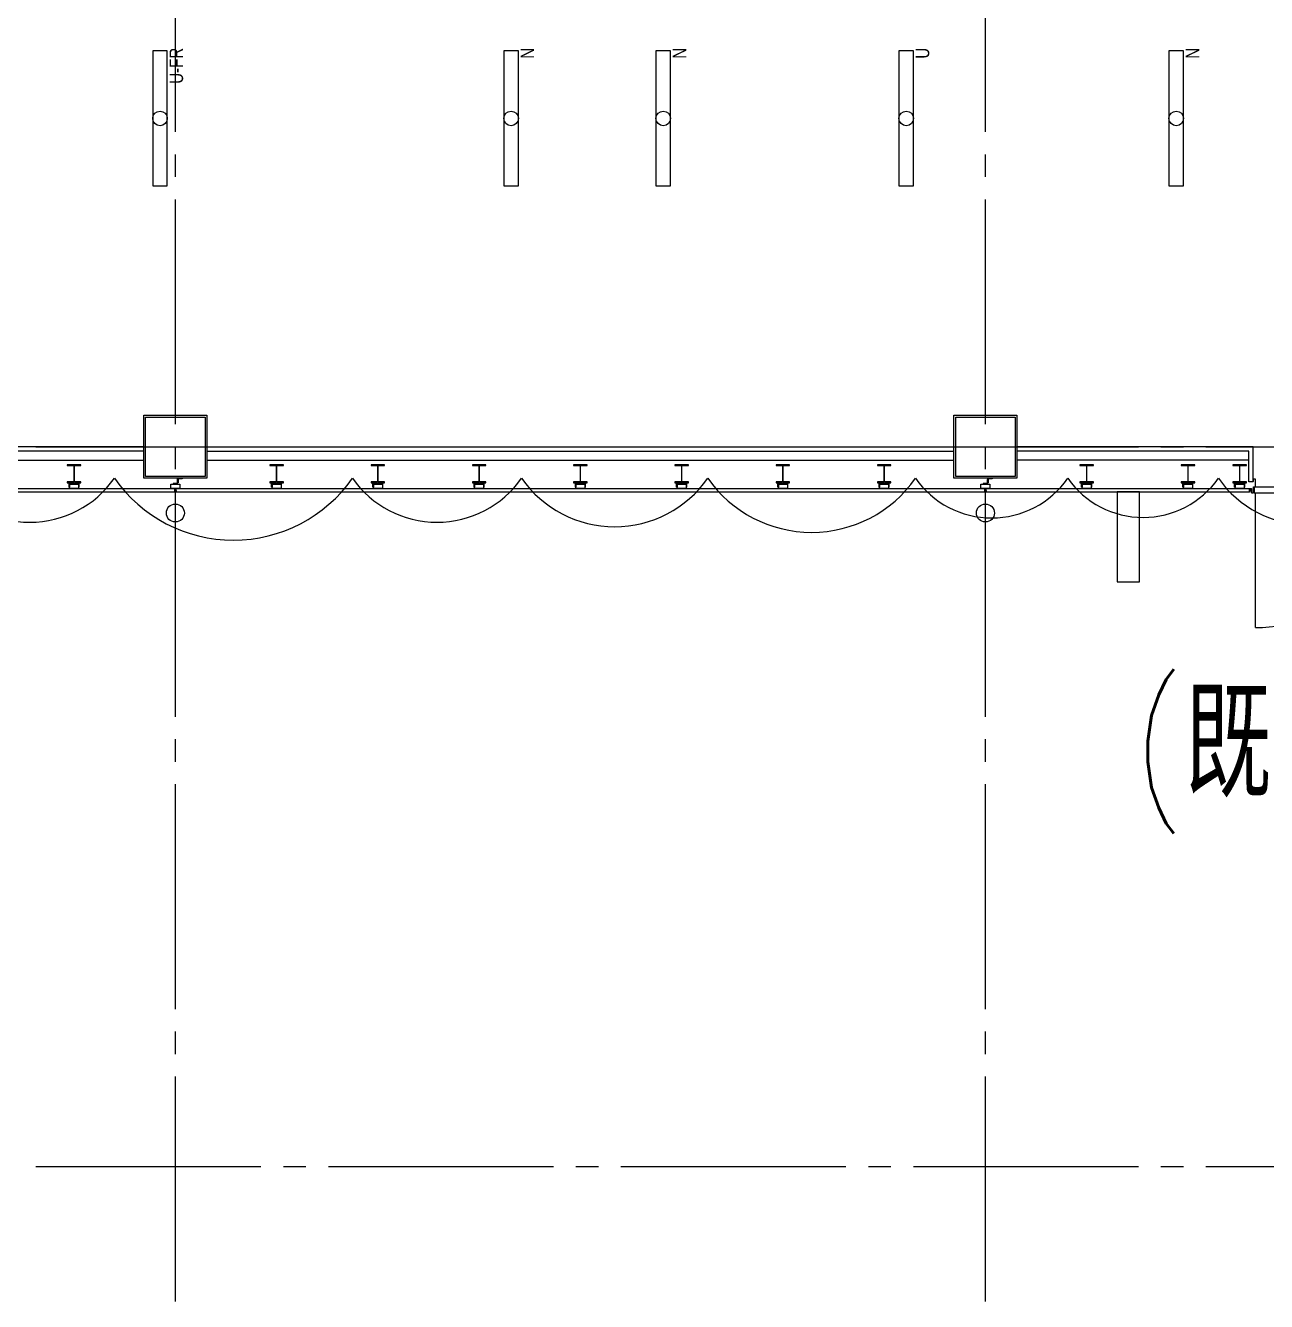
# Model space of a CAD drawing. Header units: millimetres. Extents: x -48783 to 40488, y 6477 to 32964.
# Drawn here: x 15134 to 16512, y 10600 to 12018 of the extents above; entities that cross this region are included whole.
import ezdxf
from ezdxf.enums import TextEntityAlignment as Align

# ---------------------------------------------------------------- set-up
doc = ezdxf.new("R2010")
doc.units = ezdxf.units.MM
doc.header["$LTSCALE"] = 100
doc.linetypes.add('X-N-FAB-L20$0$COL-CEN-LIN', pattern=[3.25, 2.5, -0.25, 0.25, -0.25])
for name, color, linetype in [('0-XREF', 7, 'Continuous'), ('188K-SM-06-F1-L20-ELEC-LIGHT-Y2257103$0$E-LIGHT(W)-N', 8, 'Continuous'), ('188K-SM-06-F1-L20-ELEC-LIGHT-Y2257103$0$E-LIGHT(W)-U FR', 8, 'Continuous'), ('188K-SM-06-F1-L20-ELEC-LIGHT-Y2257103$0$E-LIGHT(W)-U XLPE', 8, 'Continuous'), ('X-N-FAB-L20$0$08', 8, 'Continuous'), ('X-N-FAB-L20$0$200K新增範圍', 8, 'Continuous'), ('X-N-FAB-L20$0$BLOCK', 8, 'Continuous'), ('X-N-FAB-L20$0$CCL', 8, 'X-N-FAB-L20$0$COL-CEN-LIN'), ('X-N-FAB-L20$0$COL-S', 8, 'Continuous'), ('X-N-FAB-L20$0$DOOR', 8, 'Continuous'), ('X-N-FAB-L20$0$TXT-CODE', 8, 'Continuous'), ('X-N-FAB-L20$0$TXT-CODE-雲', 8, 'Continuous'), ('X-N-FAB-L20$0$WALL-P', 8, 'Continuous')]:
    doc.layers.add(name, color=color, linetype=linetype)
doc.styles.add('188K-SM-06-F1-L20-ELEC-LIGHT-Y2257103$0$Standard', font='arial.ttf')
doc.styles.add('X-N-FAB-L20$0$CHINA', font='simplex.shx', dxfattribs={"width": 0.75, "bigfont": 'chineset.shx'})

# ---------------------------------------------------------------- blocks, each defined once
blk = doc.blocks.new('*U82')
at = {"ltscale": 600}
blk.add_lwpolyline([(-75, -8.1), (75, -8.1), (75, 8.1), (-75, 8.1)], close=True, dxfattribs=at)
blk.add_circle((0, 0), 8.1, dxfattribs=at)
at = {"style": '188K-SM-06-F1-L20-ELEC-LIGHT-Y2257103$0$Standard', "width": 0.8}
blk.add_text('U-FR', height=15, rotation=360, dxfattribs=at).set_placement((78.5, -18.1), align=Align.MIDDLE_RIGHT)
blk = doc.blocks.new('*U80')
at = {"ltscale": 600}
blk.add_lwpolyline([(75, 8.1), (-75, 8.1), (-75, -8.1), (75, -8.1)], close=True, dxfattribs=at)
blk.add_circle((0, 0), 8.1, dxfattribs=at)
at = {"style": '188K-SM-06-F1-L20-ELEC-LIGHT-Y2257103$0$Standard', "width": 0.8}
blk.add_text('N', height=15, rotation=360, dxfattribs=at).set_placement((78.5, -18.1), align=Align.MIDDLE_RIGHT)
blk = doc.blocks.new('*U81')
at = {"ltscale": 600}
blk.add_lwpolyline([(-75, -8.1), (75, -8.1), (75, 8.1), (-75, 8.1)], close=True, dxfattribs=at)
blk.add_circle((0, 0), 8.1, dxfattribs=at)
at = {"style": '188K-SM-06-F1-L20-ELEC-LIGHT-Y2257103$0$Standard', "width": 0.8}
blk.add_text('U', height=15, rotation=360, dxfattribs=at).set_placement((78.5, -18.1), align=Align.MIDDLE_RIGHT)
blk = doc.blocks.new('188K-SM-06-F1-L20-ELEC-LIGHT-Y2257103')
at = {"layer": '188K-SM-06-F1-L20-ELEC-LIGHT-Y2257103$0$E-LIGHT(W)-N', "rotation": 90}
for p in [(15673, 11915), (15842, 11915), (16412, 11915)]:
    blk.add_blockref('*U80', p, dxfattribs=at)
at = {"layer": '188K-SM-06-F1-L20-ELEC-LIGHT-Y2257103$0$E-LIGHT(W)-U FR', "rotation": 90}
blk.add_blockref('*U82', (15283, 11915), dxfattribs=at)
at = {"layer": '188K-SM-06-F1-L20-ELEC-LIGHT-Y2257103$0$E-LIGHT(W)-U XLPE', "rotation": 90}
blk.add_blockref('*U81', (16112, 11915), dxfattribs=at)
blk = doc.blocks.new('X-N-FAB-L20$0$A$Cc7bb84f0')
at = {"layer": 'X-N-FAB-L20$0$COL-S'}
for points in [[(0, 70), (70, 70), (70, 0), (0, 0)], [(2, 68), (68, 68), (68, 2), (2, 2)]]:
    blk.add_lwpolyline(points, close=True, dxfattribs=at)
blk = doc.blocks.new('X-N-FAB-L20$0$A$C20c95bda')
at = {"layer": 'X-N-FAB-L20$0$CCL'}
for p, q in [((16320, 0), (16320, 9160)), ((17220, 0), (17220, 9160)), ((240, 950), (28330, 950)), ((240, 150), (28330, 150))]:
    blk.add_line(p, q, dxfattribs=at)
at = {"layer": 'X-N-FAB-L20$0$200K新增範圍'}
for p in [(16285, 915), (17185, 915)]:
    blk.add_blockref('X-N-FAB-L20$0$A$Cc7bb84f0', p, dxfattribs=at)
blk = doc.blocks.new('X-N-FAB-L20$0$A$C1d07c4d4')
for centre in [(16017.4, 851.4), (16917.4, 851.4)]:
    blk.add_circle(centre, 10)
at = {"layer": 'X-N-FAB-L20$0$08'}
for p, q in [((15982.4, 925), (15377.4, 925)), ((16052.4, 925), (16882.4, 925)), ((17214.9, 925), (16952.4, 925)), ((17214.9, 925), (17519.9, 925))]:
    blk.add_line(p, q, dxfattribs=at)
for points in [[(15982.4, 890), (15982.4, 960), (16052.4, 960), (16052.4, 890)], [(15984.4, 892), (15984.4, 958), (16050.4, 958), (16050.4, 892)], [(16882.4, 890), (16882.4, 960), (16952.4, 960), (16952.4, 890)], [(16884.4, 892), (16884.4, 958), (16950.4, 958), (16950.4, 892)]]:
    blk.add_lwpolyline(points, close=True, dxfattribs=at)
at = {"layer": 'X-N-FAB-L20$0$DOOR'}
blk.add_line((17217.4, 724), (17217.4, 874), dxfattribs=at)
blk.add_lwpolyline([(17212.9, 876.5), (17212.9, 874), (17215.4, 874), (17215.4, 880.5), (17217.4, 880.5), (17217.4, 889), (17214.9, 889), (17214.9, 886.5)], dxfattribs=at)
blk.add_lwpolyline([(17215.9, 874), (17367.4, 874), (17367.4, 880), (17215.9, 880)], close=True, dxfattribs=at)
blk.add_arc((17217.4, 874), 150, 270, 0, dxfattribs=at)
at = {"layer": 'X-N-FAB-L20$0$WALL-P'}
for p, q in [((17214.9, 886), (17214.9, 925)), ((15152.4, 910), (15982.4, 910)), ((15982.4, 920), (15377.4, 920)), ((16052.4, 920), (16882.4, 920)), ((16052.4, 910), (16882.4, 910)), ((17209.9, 920), (16952.4, 920)), ((17209.9, 910), (16952.4, 910)), ((17209.9, 886), (17209.9, 920)), ((17214.9, 886), (17209.9, 886)), ((15164.4, 878.5), (17210.9, 878.5)), ((15164.4, 875), (17210.9, 875)), ((17210.9, 875), (17210.9, 878.5))]:
    blk.add_line(p, q, dxfattribs=at)
for points in [[(15897.4, 885), (15912.4, 885), (15912.4, 885.9), (15905.2, 885.9), (15905.2, 904.1), (15912.4, 904.1), (15912.4, 905), (15897.4, 905), (15897.4, 904.1), (15904.6, 904.1), (15904.6, 885.9), (15897.4, 885.9)], [(16122.4, 885), (16137.4, 885), (16137.4, 885.9), (16130.2, 885.9), (16130.2, 904.1), (16137.4, 904.1), (16137.4, 905), (16122.4, 905), (16122.4, 904.1), (16129.6, 904.1), (16129.6, 885.9), (16122.4, 885.9)], [(16234.9, 885), (16249.9, 885), (16249.9, 885.9), (16242.7, 885.9), (16242.7, 904.1), (16249.9, 904.1), (16249.9, 905), (16234.9, 905), (16234.9, 904.1), (16242.1, 904.1), (16242.1, 885.9), (16234.9, 885.9)], [(16347.4, 885), (16362.4, 885), (16362.4, 885.9), (16355.2, 885.9), (16355.2, 904.1), (16362.4, 904.1), (16362.4, 905), (16347.4, 905), (16347.4, 904.1), (16354.6, 904.1), (16354.6, 885.9), (16347.4, 885.9)], [(16459.9, 885), (16474.9, 885), (16474.9, 885.9), (16467.7, 885.9), (16467.7, 904.1), (16474.9, 904.1), (16474.9, 905), (16459.9, 905), (16459.9, 904.1), (16467.1, 904.1), (16467.1, 885.9), (16459.9, 885.9)], [(16572.4, 885), (16587.4, 885), (16587.4, 885.9), (16580.2, 885.9), (16580.2, 904.1), (16587.4, 904.1), (16587.4, 905), (16572.4, 905), (16572.4, 904.1), (16579.6, 904.1), (16579.6, 885.9), (16572.4, 885.9)], [(16684.9, 885), (16699.9, 885), (16699.9, 885.9), (16692.7, 885.9), (16692.7, 904.1), (16699.9, 904.1), (16699.9, 905), (16684.9, 905), (16684.9, 904.1), (16692.1, 904.1), (16692.1, 885.9), (16684.9, 885.9)], [(16797.4, 885), (16812.4, 885), (16812.4, 885.9), (16805.2, 885.9), (16805.2, 904.1), (16812.4, 904.1), (16812.4, 905), (16797.4, 905), (16797.4, 904.1), (16804.6, 904.1), (16804.6, 885.9), (16797.4, 885.9)], [(17022.4, 885), (17037.4, 885), (17037.4, 885.9), (17030.2, 885.9), (17030.2, 904.1), (17037.4, 904.1), (17037.4, 905), (17022.4, 905), (17022.4, 904.1), (17029.6, 904.1), (17029.6, 885.9), (17022.4, 885.9)], [(17134.9, 885), (17149.9, 885), (17149.9, 885.9), (17142.7, 885.9), (17142.7, 904.1), (17149.9, 904.1), (17149.9, 905), (17134.9, 905), (17134.9, 904.1), (17142.1, 904.1), (17142.1, 885.9), (17134.9, 885.9)], [(17192.4, 885), (17207.4, 885), (17207.4, 885.9), (17200.2, 885.9), (17200.2, 904.1), (17207.4, 904.1), (17207.4, 905), (17192.4, 905), (17192.4, 904.1), (17199.6, 904.1), (17199.6, 885.9), (17192.4, 885.9)], [(15899.3, 880), (15899.3, 885), (15904.3, 885), (15904.3, 884.4), (15899.9, 884.4), (15899.9, 880)], [(15899.9, 883.5), (15909.9, 883.5), (15909.9, 878.5), (15899.9, 878.5)], [(15910.5, 880), (15910.5, 885), (15905.5, 885), (15905.5, 884.4), (15909.9, 884.4), (15909.9, 880)], [(16012.4, 883.5), (16022.4, 883.5), (16022.4, 878.5), (16012.4, 878.5)], [(16014.9, 883.5), (16019.9, 883.5), (16019.9, 888.5), (16019.3, 888.5), (16019.3, 884.1), (16014.9, 884.1)], [(16019.9, 885), (16019.9, 890), (16024.9, 890), (16024.9, 889.4), (16020.5, 889.4), (16020.5, 885)], [(16124.3, 880), (16124.3, 885), (16129.3, 885), (16129.3, 884.4), (16124.9, 884.4), (16124.9, 880)], [(16124.9, 883.5), (16134.9, 883.5), (16134.9, 878.5), (16124.9, 878.5)], [(16135.5, 880), (16135.5, 885), (16130.5, 885), (16130.5, 884.4), (16134.9, 884.4), (16134.9, 880)], [(16236.8, 880), (16236.8, 885), (16241.8, 885), (16241.8, 884.4), (16237.4, 884.4), (16237.4, 880)], [(16237.4, 883.5), (16247.4, 883.5), (16247.4, 878.5), (16237.4, 878.5)], [(16248, 880), (16248, 885), (16243, 885), (16243, 884.4), (16247.4, 884.4), (16247.4, 880)], [(16349.3, 880), (16349.3, 885), (16354.3, 885), (16354.3, 884.4), (16349.9, 884.4), (16349.9, 880)], [(16349.9, 883.5), (16359.9, 883.5), (16359.9, 878.5), (16349.9, 878.5)], [(16360.5, 880), (16360.5, 885), (16355.5, 885), (16355.5, 884.4), (16359.9, 884.4), (16359.9, 880)], [(16461.8, 880), (16461.8, 885), (16466.8, 885), (16466.8, 884.4), (16462.4, 884.4), (16462.4, 880)], [(16462.4, 883.5), (16472.4, 883.5), (16472.4, 878.5), (16462.4, 878.5)], [(16473, 880), (16473, 885), (16468, 885), (16468, 884.4), (16472.4, 884.4), (16472.4, 880)], [(16574.3, 880), (16574.3, 885), (16579.3, 885), (16579.3, 884.4), (16574.9, 884.4), (16574.9, 880)], [(16574.9, 883.5), (16584.9, 883.5), (16584.9, 878.5), (16574.9, 878.5)], [(16585.5, 880), (16585.5, 885), (16580.5, 885), (16580.5, 884.4), (16584.9, 884.4), (16584.9, 880)], [(16686.8, 880), (16686.8, 885), (16691.8, 885), (16691.8, 884.4), (16687.4, 884.4), (16687.4, 880)], [(16687.4, 883.5), (16697.4, 883.5), (16697.4, 878.5), (16687.4, 878.5)], [(16698, 880), (16698, 885), (16693, 885), (16693, 884.4), (16697.4, 884.4), (16697.4, 880)], [(16799.3, 880), (16799.3, 885), (16804.3, 885), (16804.3, 884.4), (16799.9, 884.4), (16799.9, 880)], [(16799.9, 883.5), (16809.9, 883.5), (16809.9, 878.5), (16799.9, 878.5)], [(16810.5, 880), (16810.5, 885), (16805.5, 885), (16805.5, 884.4), (16809.9, 884.4), (16809.9, 880)], [(16912.4, 883.5), (16922.4, 883.5), (16922.4, 878.5), (16912.4, 878.5)], [(16914.9, 883.5), (16919.9, 883.5), (16919.9, 888.5), (16919.3, 888.5), (16919.3, 884.1), (16914.9, 884.1)], [(16919.9, 885), (16919.9, 890), (16924.9, 890), (16924.9, 889.4), (16920.5, 889.4), (16920.5, 885)], [(17024.3, 880), (17024.3, 885), (17029.3, 885), (17029.3, 884.4), (17024.9, 884.4), (17024.9, 880)], [(17024.9, 883.5), (17034.9, 883.5), (17034.9, 878.5), (17024.9, 878.5)], [(17035.5, 880), (17035.5, 885), (17030.5, 885), (17030.5, 884.4), (17034.9, 884.4), (17034.9, 880)], [(17136.8, 880), (17136.8, 885), (17141.8, 885), (17141.8, 884.4), (17137.4, 884.4), (17137.4, 880)], [(17137.4, 883.5), (17147.4, 883.5), (17147.4, 878.5), (17137.4, 878.5)], [(17148, 880), (17148, 885), (17143, 885), (17143, 884.4), (17147.4, 884.4), (17147.4, 880)], [(17194.3, 880), (17194.3, 885), (17199.3, 885), (17199.3, 884.4), (17194.9, 884.4), (17194.9, 880)], [(17194.9, 883.5), (17204.9, 883.5), (17204.9, 878.5), (17194.9, 878.5)], [(17205.5, 880), (17205.5, 885), (17200.5, 885), (17200.5, 884.4), (17204.9, 884.4), (17204.9, 880)], [(16016.4, 875), (16018.4, 875), (16018.4, 878.5), (16016.4, 878.5)], [(16916.4, 875), (16918.4, 875), (16918.4, 878.5), (16916.4, 878.5)], [(17063.7, 875), (17063.7, 775), (17088.7, 775), (17088.7, 875)]]:
    blk.add_lwpolyline(points, close=True, dxfattribs=at)
for points in [[(16013.7, 874.8), (16016.7, 874.8), (16016.7, 876.4), (16018.2, 876.4), (16018.2, 874.8), (16021.2, 874.8)], [(16913.7, 874.8), (16916.7, 874.8), (16916.7, 876.4), (16918.2, 876.4), (16918.2, 874.8), (16921.2, 874.8)], [(17212.9, 876.5), (17210.9, 878.5), (17212.9, 878.5), (17212.9, 876.5), (17210.9, 876.5), (17210.9, 878.5)]]:
    blk.add_lwpolyline(points, dxfattribs=at)
blk.add_lwpolyline([(17212.9, 875), (17212.9, 876.5), (17210.9, 876.5), (17210.9, 875, -0.294457)], format="xyb", close=True, dxfattribs=at)
blk = doc.blocks.new('X-N-FAB-L20')
at = {"layer": 'X-N-FAB-L20$0$TXT-CODE-雲'}
blk.add_lwpolyline([(12448.9, 11515, 0.520567), (12638.7, 11515, 0.520567), (12813.7, 11515, 0.520567), (13023.5, 11515, 0.520567), (13190.2, 11515, 0.520567), (13406, 11515, 0.520567), (13605.2, 11515, 0.520567), (13858.4, 11515, 0.520567), (14014.6, 11515, 0.520567), (14236.1, 11515, 0.520567), (14431, 11515, 0.520567), (14584.6, 11515, 0.520567), (14797.5, 11515, 0.520567), (15044.6, 11515, 0.520567), (15232.3, 11515, 0.520567), (15496.7, 11515, 0.520567), (15684.7, 11515, 0.520567), (15891.5, 11515, 0.520567), (16122.4, 11515, 0.520567), (16291.6, 11515, 0.520567), (16458.8, 11515, 0.520567), (16658.6, 11515, 0.520567)], format="xyb", dxfattribs=at)
blk.add_blockref('X-N-FAB-L20$0$A$C1d07c4d4', (-717.4, 10625))
at = {"layer": 'X-N-FAB-L20$0$BLOCK'}
blk.add_blockref('X-N-FAB-L20$0$A$C20c95bda', (-1020, 10600), dxfattribs=at)
at = {"layer": 'X-N-FAB-L20$0$TXT-CODE', "style": 'X-N-FAB-L20$0$CHINA', "width": 0.8}
blk.add_text('(既有吊裝口)', height=120, dxfattribs=at).set_placement((16661.5, 11220), align=Align.MIDDLE_CENTER)

msp = doc.modelspace()

# ---------------------------------------------------------------- block references
at = {"layer": '0-XREF'}
for name in ['188K-SM-06-F1-L20-ELEC-LIGHT-Y2257103', 'X-N-FAB-L20']:
    msp.add_blockref(name, (0, 0), dxfattribs=at)

doc.saveas('drawing.dxf')
